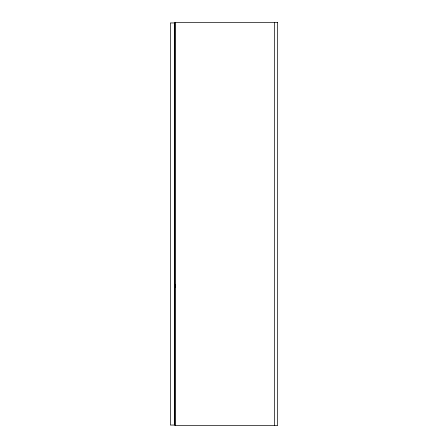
<?xml version="1.0" encoding="UTF-8"?>
<svg xmlns="http://www.w3.org/2000/svg" width="448" height="448" viewBox="0 0 448 448"><rect width="100%" height="100%" fill="white"/><g stroke="black" fill="none" stroke-linecap="round" stroke-linejoin="round"><path stroke-width="0.67" d="M175.123 284.295L175.123 287.594M274.344 22.4L274.344 425.6M175.123 22.4L175.123 425.6M277.642 22.4L175.011 22.4L175.011 425.6L277.642 425.6L277.642 22.4M174.569 22.949L170.358 22.949L170.358 425.051L174.569 425.051L174.569 22.949"/></g></svg>
